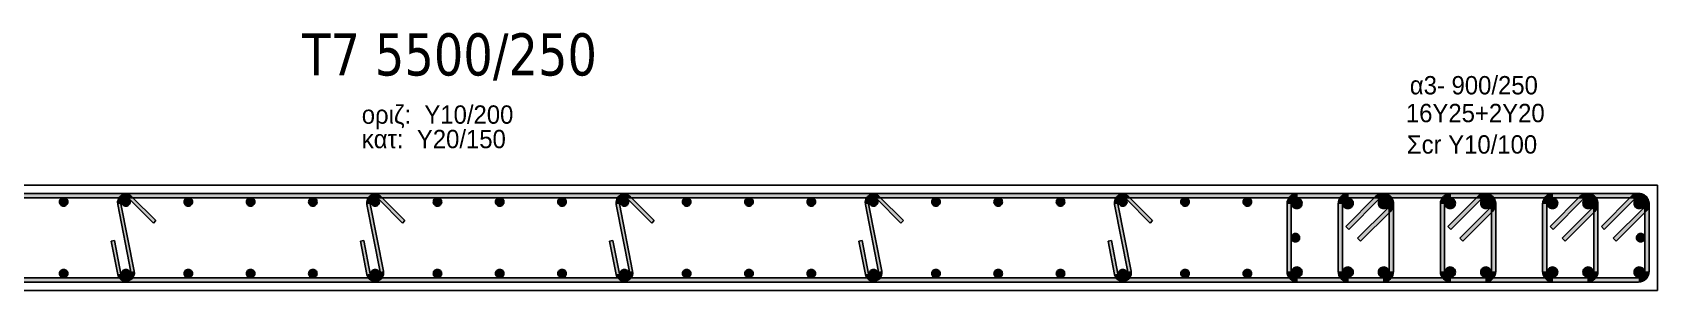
# Model space of a CAD drawing. Header units: millimetres. Extents: x -2171 to 1563, y -1758 to -1505.
# Drawn here: x -1626.13 to -1606.83, y -1621.34 to -1618.28 of the extents above; entities that cross this region are included whole.
import ezdxf

# ---------------------------------------------------------------- set-up
doc = ezdxf.new("R2010")
doc.units = ezdxf.units.MM
for name, color, linetype in [('Col_Det', 7, 'Continuous'), ('Col_Det_Fill', 7, 'Continuous'), ('pinakaki', 153, 'Continuous')]:
    doc.layers.add(name, color=color, linetype=linetype)
doc.styles.add('S1Arl22_b_934_161', font='arial.ttf', dxfattribs={"width": 0.933629, "height": 0.002175})
doc.styles.get("Standard").update_dxf_attribs({"font": 'tahoma.ttf'})

msp = doc.modelspace()

# ---------------------------------------------------------------- hatches: boundary and pattern name
at = {"layer": 'Col_Det_Fill'}
for color, points in [(252, [(-1610.0264, -1620.2353), (-1610.0264, -1620.1853), (-1631.1295, -1620.1853), (-1631.1295, -1620.2353)]), (252, [(-1625.1158, -1620.3145), (-1625.0766, -1620.3068, -0.7407348), (-1624.9753, -1620.2528), (-1624.947, -1620.2246, 0.7407348)]), (252, [(-1622.156, -1620.3145), (-1622.1167, -1620.3068, -0.7407348), (-1622.0154, -1620.2528), (-1621.9872, -1620.2246, 0.7407348)]), (252, [(-1619.1962, -1620.3145), (-1619.1569, -1620.3068, -0.7407348), (-1619.0556, -1620.2528), (-1619.0273, -1620.2246, 0.7407348)]), (252, [(-1616.2363, -1620.3145), (-1616.1971, -1620.3068, -0.7407348), (-1616.0958, -1620.2528), (-1616.0675, -1620.2246, 0.7407348)]), (252, [(-1613.2765, -1620.3145), (-1613.2372, -1620.3068, -0.7407348), (-1613.1359, -1620.2528), (-1613.1076, -1620.2246, 0.7407348)]), (252, [(-1611.1029, -1620.2353), (-1611.1029, -1620.1853, 0.4142136), (-1611.2279, -1620.3103), (-1611.1779, -1620.3103, -0.4142136)]), (252, [(-1607.0529, -1620.2353), (-1607.0529, -1620.1853), (-1611.1029, -1620.1853), (-1611.1029, -1620.2353)]), (252, [(-1610.4958, -1620.2353), (-1610.4958, -1620.1853, 0.4142136), (-1610.6208, -1620.3103), (-1610.5708, -1620.3103, -0.4142136)]), (252, [(-1610.0887, -1620.2353), (-1610.0887, -1620.1853), (-1610.4958, -1620.1853), (-1610.4958, -1620.2353)]), (252, [(-1610.0137, -1620.3103), (-1609.9637, -1620.3103, 0.6681786), (-1610.1771, -1620.2219), (-1610.1417, -1620.2572, -0.6681786)]), (252, [(-1610.0356, -1620.3633), (-1610.0003, -1620.3987, 0.6681786), (-1610.0887, -1620.1853), (-1610.0887, -1620.2353, -0.6681786)]), (252, [(-1609.2815, -1620.2353), (-1609.2815, -1620.1853, 0.4142136), (-1609.4065, -1620.3103), (-1609.3565, -1620.3103, -0.4142136)]), (252, [(-1608.8744, -1620.2353), (-1608.8744, -1620.1853), (-1609.2815, -1620.1853), (-1609.2815, -1620.2353)]), (252, [(-1608.7994, -1620.3103), (-1608.7494, -1620.3103, 0.6681786), (-1608.9628, -1620.2219), (-1608.9274, -1620.2572, -0.6681786)]), (252, [(-1608.8213, -1620.3633), (-1608.786, -1620.3987, 0.6681786), (-1608.8744, -1620.1853), (-1608.8744, -1620.2353, -0.6681786)]), (252, [(-1608.0672, -1620.2353), (-1608.0672, -1620.1853, 0.4142136), (-1608.1922, -1620.3103), (-1608.1422, -1620.3103, -0.4142136)]), (252, [(-1607.6601, -1620.2353), (-1607.6601, -1620.1853), (-1608.0672, -1620.1853), (-1608.0672, -1620.2353)]), (252, [(-1607.5851, -1620.3103), (-1607.5351, -1620.3103, 0.6681786), (-1607.7485, -1620.2219), (-1607.7131, -1620.2572, -0.6681786)]), (252, [(-1607.6071, -1620.3633), (-1607.5717, -1620.3987, 0.6681786), (-1607.6601, -1620.1853), (-1607.6601, -1620.2353, -0.6681786)]), (252, [(-1606.9779, -1620.3103), (-1606.9279, -1620.3103, 0.6681786), (-1607.1413, -1620.2219), (-1607.106, -1620.2572, -0.6681786)]), (252, [(-1606.9999, -1620.3633), (-1606.9646, -1620.3987, 0.6681786), (-1607.0529, -1620.1853), (-1607.0529, -1620.2353, -0.6681786)]), (133, [(-1625.8077, -1620.2853, 0.4142136), (-1625.7577, -1620.3353, 0.4142136), (-1625.7077, -1620.2853, 0.4142136), (-1625.7577, -1620.2353, 0.4142136)]), (252, [(-1624.9588, -1621.1137), (-1624.9196, -1621.106), (-1625.0766, -1620.3068), (-1625.1158, -1620.3145)]), (133, [(-1625.0677, -1620.2853, 0.4142136), (-1625.0177, -1620.3353, 0.4142136), (-1624.9677, -1620.2853, 0.4142136), (-1625.0177, -1620.2353, 0.4142136)]), (252, [(-1624.947, -1620.2246), (-1624.9753, -1620.2528), (-1624.6924, -1620.5357), (-1624.6642, -1620.5074)]), (133, [(-1624.3277, -1620.2853, 0.4142136), (-1624.2777, -1620.3353, 0.4142136), (-1624.2277, -1620.2853, 0.4142136), (-1624.2777, -1620.2353, 0.4142136)]), (133, [(-1623.5878, -1620.2853, 0.4142136), (-1623.5378, -1620.3353, 0.4142136), (-1623.4878, -1620.2853, 0.4142136), (-1623.5378, -1620.2353, 0.4142136)]), (133, [(-1622.8478, -1620.2853, 0.4142136), (-1622.7978, -1620.3353, 0.4142136), (-1622.7478, -1620.2853, 0.4142136), (-1622.7978, -1620.2353, 0.4142136)]), (252, [(-1621.999, -1621.1137), (-1621.9597, -1621.106), (-1622.1167, -1620.3068), (-1622.156, -1620.3145)]), (133, [(-1622.1079, -1620.2853, 0.4142136), (-1622.0579, -1620.3353, 0.4142136), (-1622.0079, -1620.2853, 0.4142136), (-1622.0579, -1620.2353, 0.4142136)]), (252, [(-1621.9872, -1620.2246), (-1622.0154, -1620.2528), (-1621.7326, -1620.5357), (-1621.7043, -1620.5074)]), (133, [(-1621.3679, -1620.2853, 0.4142136), (-1621.3179, -1620.3353, 0.4142136), (-1621.2679, -1620.2853, 0.4142136), (-1621.3179, -1620.2353, 0.4142136)]), (133, [(-1620.6279, -1620.2853, 0.4142136), (-1620.5779, -1620.3353, 0.4142136), (-1620.5279, -1620.2853, 0.4142136), (-1620.5779, -1620.2353, 0.4142136)]), (133, [(-1619.888, -1620.2853, 0.4142136), (-1619.838, -1620.3353, 0.4142136), (-1619.788, -1620.2853, 0.4142136), (-1619.838, -1620.2353, 0.4142136)]), (252, [(-1619.0392, -1621.1137), (-1618.9999, -1621.106), (-1619.1569, -1620.3068), (-1619.1962, -1620.3145)]), (133, [(-1619.148, -1620.2853, 0.4142136), (-1619.098, -1620.3353, 0.4142136), (-1619.048, -1620.2853, 0.4142136), (-1619.098, -1620.2353, 0.4142136)]), (252, [(-1619.0273, -1620.2246), (-1619.0556, -1620.2528), (-1618.7728, -1620.5357), (-1618.7445, -1620.5074)]), (133, [(-1618.4081, -1620.2853, 0.4142136), (-1618.3581, -1620.3353, 0.4142136), (-1618.3081, -1620.2853, 0.4142136), (-1618.3581, -1620.2353, 0.4142136)]), (133, [(-1617.6681, -1620.2853, 0.4142136), (-1617.6181, -1620.3353, 0.4142136), (-1617.5681, -1620.2853, 0.4142136), (-1617.6181, -1620.2353, 0.4142136)]), (133, [(-1616.9281, -1620.2853, 0.4142136), (-1616.8781, -1620.3353, 0.4142136), (-1616.8281, -1620.2853, 0.4142136), (-1616.8781, -1620.2353, 0.4142136)]), (252, [(-1616.0793, -1621.1137), (-1616.0401, -1621.106), (-1616.1971, -1620.3068), (-1616.2363, -1620.3145)]), (133, [(-1616.1882, -1620.2853, 0.4142136), (-1616.1382, -1620.3353, 0.4142136), (-1616.0882, -1620.2853, 0.4142136), (-1616.1382, -1620.2353, 0.4142136)]), (252, [(-1616.0675, -1620.2246), (-1616.0958, -1620.2528), (-1615.8129, -1620.5357), (-1615.7846, -1620.5074)]), (133, [(-1615.4482, -1620.2853, 0.4142136), (-1615.3982, -1620.3353, 0.4142136), (-1615.3482, -1620.2853, 0.4142136), (-1615.3982, -1620.2353, 0.4142136)]), (133, [(-1614.7083, -1620.2853, 0.4142136), (-1614.6583, -1620.3353, 0.4142136), (-1614.6083, -1620.2853, 0.4142136), (-1614.6583, -1620.2353, 0.4142136)]), (133, [(-1613.9683, -1620.2853, 0.4142136), (-1613.9183, -1620.3353, 0.4142136), (-1613.8683, -1620.2853, 0.4142136), (-1613.9183, -1620.2353, 0.4142136)]), (252, [(-1613.1195, -1621.1137), (-1613.0802, -1621.106), (-1613.2372, -1620.3068), (-1613.2765, -1620.3145)]), (133, [(-1613.2283, -1620.2853, 0.4142136), (-1613.1783, -1620.3353, 0.4142136), (-1613.1283, -1620.2853, 0.4142136), (-1613.1783, -1620.2353, 0.4142136)]), (252, [(-1613.1076, -1620.2246), (-1613.1359, -1620.2528), (-1612.8531, -1620.5357), (-1612.8248, -1620.5074)]), (133, [(-1612.4884, -1620.2853, 0.4142136), (-1612.4384, -1620.3353, 0.4142136), (-1612.3884, -1620.2853, 0.4142136), (-1612.4384, -1620.2353, 0.4142136)]), (133, [(-1611.7484, -1620.2853, 0.4142136), (-1611.6984, -1620.3353, 0.4142136), (-1611.6484, -1620.2853, 0.4142136), (-1611.6984, -1620.2353, 0.4142136)]), (252, [(-1611.1779, -1620.3103), (-1611.2279, -1620.3103), (-1611.2279, -1621.1103), (-1611.1779, -1621.1103)]), (12, [(-1611.0493, -1620.3014, 0.4142136), (-1611.1118, -1620.2389, 0.4142136), (-1611.1743, -1620.3014, 0.4142136), (-1611.1118, -1620.3639, 0.4142136)]), (252, [(-1610.5708, -1620.3103), (-1610.6208, -1620.3103), (-1610.6208, -1621.1103), (-1610.5708, -1621.1103)]), (56, [(-1610.4421, -1620.3014, 0.4142136), (-1610.5046, -1620.2389, 0.4142136), (-1610.5671, -1620.3014, 0.4142136), (-1610.5046, -1620.3639, 0.4142136)]), (252, [(-1610.1417, -1620.2572), (-1610.1771, -1620.2219), (-1610.5306, -1620.5754), (-1610.4953, -1620.6108)]), (252, [(-1610.3892, -1620.7168), (-1610.3538, -1620.7522), (-1610.0003, -1620.3987), (-1610.0356, -1620.3633)]), (56, [(-1610.0173, -1620.3014, 0.4142136), (-1610.0798, -1620.2389, 0.4142136), (-1610.1423, -1620.3014, 0.4142136), (-1610.0798, -1620.3639, 0.4142136)]), (252, [(-1610.0137, -1621.1103), (-1609.9637, -1621.1103), (-1609.9637, -1620.3103), (-1610.0137, -1620.3103)]), (252, [(-1609.3565, -1620.3103), (-1609.4065, -1620.3103), (-1609.4065, -1621.1103), (-1609.3565, -1621.1103)]), (56, [(-1609.2279, -1620.3014, 0.4142136), (-1609.2904, -1620.2389, 0.4142136), (-1609.3529, -1620.3014, 0.4142136), (-1609.2904, -1620.3639, 0.4142136)]), (252, [(-1608.9274, -1620.2572), (-1608.9628, -1620.2219), (-1609.3163, -1620.5754), (-1609.281, -1620.6108)]), (252, [(-1609.1749, -1620.7168), (-1609.1395, -1620.7522), (-1608.786, -1620.3987), (-1608.8213, -1620.3633)]), (56, [(-1608.803, -1620.3014, 0.4142136), (-1608.8655, -1620.2389, 0.4142136), (-1608.928, -1620.3014, 0.4142136), (-1608.8655, -1620.3639, 0.4142136)]), (252, [(-1608.7994, -1621.1103), (-1608.7494, -1621.1103), (-1608.7494, -1620.3103), (-1608.7994, -1620.3103)]), (252, [(-1608.1422, -1620.3103), (-1608.1922, -1620.3103), (-1608.1922, -1621.1103), (-1608.1422, -1621.1103)]), (56, [(-1608.0136, -1620.3014, 0.4142136), (-1608.0761, -1620.2389, 0.4142136), (-1608.1386, -1620.3014, 0.4142136), (-1608.0761, -1620.3639, 0.4142136)]), (252, [(-1607.7131, -1620.2572), (-1607.7485, -1620.2219), (-1608.102, -1620.5754), (-1608.0667, -1620.6108)]), (252, [(-1607.9606, -1620.7168), (-1607.9253, -1620.7522), (-1607.5717, -1620.3987), (-1607.6071, -1620.3633)]), (56, [(-1607.5888, -1620.3014, 0.4142136), (-1607.6513, -1620.2389, 0.4142136), (-1607.7138, -1620.3014, 0.4142136), (-1607.6513, -1620.3639, 0.4142136)]), (252, [(-1607.5851, -1621.1103), (-1607.5351, -1621.1103), (-1607.5351, -1620.3103), (-1607.5851, -1620.3103)]), (252, [(-1607.106, -1620.2572), (-1607.1413, -1620.2219), (-1607.4949, -1620.5754), (-1607.4595, -1620.6108)]), (252, [(-1607.3535, -1620.7168), (-1607.3181, -1620.7522), (-1606.9646, -1620.3987), (-1606.9999, -1620.3633)]), (12, [(-1606.9816, -1620.3014, 0.4142136), (-1607.0441, -1620.2389, 0.4142136), (-1607.1066, -1620.3014, 0.4142136), (-1607.0441, -1620.3639, 0.4142136)]), (252, [(-1606.9779, -1621.1103), (-1606.9279, -1621.1103), (-1606.9279, -1620.3103), (-1606.9779, -1620.3103)]), (252, [(-1625.1537, -1620.7443), (-1625.1929, -1620.752), (-1625.1158, -1621.1445), (-1625.0766, -1621.1368)]), (252, [(-1622.1939, -1620.7443), (-1622.2331, -1620.752), (-1622.156, -1621.1445), (-1622.1167, -1621.1368)]), (252, [(-1619.234, -1620.7443), (-1619.2733, -1620.752), (-1619.1962, -1621.1445), (-1619.1569, -1621.1368)]), (252, [(-1616.2742, -1620.7443), (-1616.3134, -1620.752), (-1616.2363, -1621.1445), (-1616.1971, -1621.1368)]), (252, [(-1613.3143, -1620.7443), (-1613.3536, -1620.752), (-1613.2765, -1621.1445), (-1613.2372, -1621.1368)]), (133, [(-1611.0779, -1620.7103, 0.4142136), (-1611.1279, -1620.6603, 0.4142136), (-1611.1779, -1620.7103, 0.4142136), (-1611.1279, -1620.7603, 0.4142136)]), (133, [(-1606.9779, -1620.7103, 0.4142136), (-1607.0279, -1620.6603, 0.4142136), (-1607.0779, -1620.7103, 0.4142136), (-1607.0279, -1620.7603, 0.4142136)]), (133, [(-1625.8077, -1621.1353, 0.4142136), (-1625.7577, -1621.1853, 0.4142136), (-1625.7077, -1621.1353, 0.4142136), (-1625.7577, -1621.0853, 0.4142136)]), (252, [(-1625.0766, -1621.1368), (-1625.1158, -1621.1445, 1), (-1624.9196, -1621.106), (-1624.9588, -1621.1137, -1)]), (133, [(-1625.0677, -1621.1353, 0.4142136), (-1625.0177, -1621.1853, 0.4142136), (-1624.9677, -1621.1353, 0.4142136), (-1625.0177, -1621.0853, 0.4142136)]), (133, [(-1624.3277, -1621.1353, 0.4142136), (-1624.2777, -1621.1853, 0.4142136), (-1624.2277, -1621.1353, 0.4142136), (-1624.2777, -1621.0853, 0.4142136)]), (133, [(-1623.5878, -1621.1353, 0.4142136), (-1623.5378, -1621.1853, 0.4142136), (-1623.4878, -1621.1353, 0.4142136), (-1623.5378, -1621.0853, 0.4142136)]), (133, [(-1622.8478, -1621.1353, 0.4142136), (-1622.7978, -1621.1853, 0.4142136), (-1622.7478, -1621.1353, 0.4142136), (-1622.7978, -1621.0853, 0.4142136)]), (252, [(-1622.1167, -1621.1368), (-1622.156, -1621.1445, 1), (-1621.9597, -1621.106), (-1621.999, -1621.1137, -1)]), (133, [(-1622.1079, -1621.1353, 0.4142136), (-1622.0579, -1621.1853, 0.4142136), (-1622.0079, -1621.1353, 0.4142136), (-1622.0579, -1621.0853, 0.4142136)]), (133, [(-1621.3679, -1621.1353, 0.4142136), (-1621.3179, -1621.1853, 0.4142136), (-1621.2679, -1621.1353, 0.4142136), (-1621.3179, -1621.0853, 0.4142136)]), (133, [(-1620.6279, -1621.1353, 0.4142136), (-1620.5779, -1621.1853, 0.4142136), (-1620.5279, -1621.1353, 0.4142136), (-1620.5779, -1621.0853, 0.4142136)]), (133, [(-1619.888, -1621.1353, 0.4142136), (-1619.838, -1621.1853, 0.4142136), (-1619.788, -1621.1353, 0.4142136), (-1619.838, -1621.0853, 0.4142136)]), (252, [(-1619.1569, -1621.1368), (-1619.1962, -1621.1445, 1), (-1618.9999, -1621.106), (-1619.0392, -1621.1137, -1)]), (133, [(-1619.148, -1621.1353, 0.4142136), (-1619.098, -1621.1853, 0.4142136), (-1619.048, -1621.1353, 0.4142136), (-1619.098, -1621.0853, 0.4142136)]), (133, [(-1618.4081, -1621.1353, 0.4142136), (-1618.3581, -1621.1853, 0.4142136), (-1618.3081, -1621.1353, 0.4142136), (-1618.3581, -1621.0853, 0.4142136)]), (133, [(-1617.6681, -1621.1353, 0.4142136), (-1617.6181, -1621.1853, 0.4142136), (-1617.5681, -1621.1353, 0.4142136), (-1617.6181, -1621.0853, 0.4142136)]), (133, [(-1616.9281, -1621.1353, 0.4142136), (-1616.8781, -1621.1853, 0.4142136), (-1616.8281, -1621.1353, 0.4142136), (-1616.8781, -1621.0853, 0.4142136)]), (252, [(-1616.1971, -1621.1368), (-1616.2363, -1621.1445, 1), (-1616.0401, -1621.106), (-1616.0793, -1621.1137, -1)]), (133, [(-1616.1882, -1621.1353, 0.4142136), (-1616.1382, -1621.1853, 0.4142136), (-1616.0882, -1621.1353, 0.4142136), (-1616.1382, -1621.0853, 0.4142136)]), (133, [(-1615.4482, -1621.1353, 0.4142136), (-1615.3982, -1621.1853, 0.4142136), (-1615.3482, -1621.1353, 0.4142136), (-1615.3982, -1621.0853, 0.4142136)]), (133, [(-1614.7083, -1621.1353, 0.4142136), (-1614.6583, -1621.1853, 0.4142136), (-1614.6083, -1621.1353, 0.4142136), (-1614.6583, -1621.0853, 0.4142136)]), (133, [(-1613.9683, -1621.1353, 0.4142136), (-1613.9183, -1621.1853, 0.4142136), (-1613.8683, -1621.1353, 0.4142136), (-1613.9183, -1621.0853, 0.4142136)]), (252, [(-1613.2372, -1621.1368), (-1613.2765, -1621.1445, 1), (-1613.0802, -1621.106), (-1613.1195, -1621.1137, -1)]), (133, [(-1613.2283, -1621.1353, 0.4142136), (-1613.1783, -1621.1853, 0.4142136), (-1613.1283, -1621.1353, 0.4142136), (-1613.1783, -1621.0853, 0.4142136)]), (133, [(-1612.4884, -1621.1353, 0.4142136), (-1612.4384, -1621.1853, 0.4142136), (-1612.3884, -1621.1353, 0.4142136), (-1612.4384, -1621.0853, 0.4142136)]), (133, [(-1611.7484, -1621.1353, 0.4142136), (-1611.6984, -1621.1853, 0.4142136), (-1611.6484, -1621.1353, 0.4142136), (-1611.6984, -1621.0853, 0.4142136)]), (252, [(-1611.1779, -1621.1103), (-1611.2279, -1621.1103, 0.4142136), (-1611.1029, -1621.2353), (-1611.1029, -1621.1853, -0.4142136)]), (12, [(-1611.0493, -1621.1191, 0.4142136), (-1611.1118, -1621.0566, 0.4142136), (-1611.1743, -1621.1191, 0.4142136), (-1611.1118, -1621.1816, 0.4142136)]), (252, [(-1610.5708, -1621.1103), (-1610.6208, -1621.1103, 0.4142136), (-1610.4958, -1621.2353), (-1610.4958, -1621.1853, -0.4142136)]), (56, [(-1610.4421, -1621.1191, 0.4142136), (-1610.5046, -1621.0566, 0.4142136), (-1610.5671, -1621.1191, 0.4142136), (-1610.5046, -1621.1816, 0.4142136)]), (56, [(-1610.0173, -1621.1191, 0.4142136), (-1610.0798, -1621.0566, 0.4142136), (-1610.1423, -1621.1191, 0.4142136), (-1610.0798, -1621.1816, 0.4142136)]), (252, [(-1610.0887, -1621.1853), (-1610.0887, -1621.2353, 0.4142136), (-1609.9637, -1621.1103), (-1610.0137, -1621.1103, -0.4142136)]), (252, [(-1609.3565, -1621.1103), (-1609.4065, -1621.1103, 0.4142136), (-1609.2815, -1621.2353), (-1609.2815, -1621.1853, -0.4142136)]), (56, [(-1609.2279, -1621.1191, 0.4142136), (-1609.2904, -1621.0566, 0.4142136), (-1609.3529, -1621.1191, 0.4142136), (-1609.2904, -1621.1816, 0.4142136)]), (56, [(-1608.803, -1621.1191, 0.4142136), (-1608.8655, -1621.0566, 0.4142136), (-1608.928, -1621.1191, 0.4142136), (-1608.8655, -1621.1816, 0.4142136)]), (252, [(-1608.8744, -1621.1853), (-1608.8744, -1621.2353, 0.4142136), (-1608.7494, -1621.1103), (-1608.7994, -1621.1103, -0.4142136)]), (252, [(-1608.1422, -1621.1103), (-1608.1922, -1621.1103, 0.4142136), (-1608.0672, -1621.2353), (-1608.0672, -1621.1853, -0.4142136)]), (56, [(-1608.0136, -1621.1191, 0.4142136), (-1608.0761, -1621.0566, 0.4142136), (-1608.1386, -1621.1191, 0.4142136), (-1608.0761, -1621.1816, 0.4142136)]), (56, [(-1607.5888, -1621.1191, 0.4142136), (-1607.6513, -1621.0566, 0.4142136), (-1607.7138, -1621.1191, 0.4142136), (-1607.6513, -1621.1816, 0.4142136)]), (252, [(-1607.6601, -1621.1853), (-1607.6601, -1621.2353, 0.4142136), (-1607.5351, -1621.1103), (-1607.5851, -1621.1103, -0.4142136)]), (12, [(-1606.9816, -1621.1191, 0.4142136), (-1607.0441, -1621.0566, 0.4142136), (-1607.1066, -1621.1191, 0.4142136), (-1607.0441, -1621.1816, 0.4142136)]), (252, [(-1607.0529, -1621.1853), (-1607.0529, -1621.2353, 0.4142136), (-1606.9279, -1621.1103), (-1606.9779, -1621.1103, -0.4142136)]), (252, [(-1631.1295, -1621.1853), (-1631.1295, -1621.2353), (-1610.0264, -1621.2353), (-1610.0264, -1621.1853)]), (252, [(-1611.1029, -1621.1853), (-1611.1029, -1621.2353), (-1607.0529, -1621.2353), (-1607.0529, -1621.1853)]), (252, [(-1610.4958, -1621.1853), (-1610.4958, -1621.2353), (-1610.0887, -1621.2353), (-1610.0887, -1621.1853)]), (252, [(-1609.2815, -1621.1853), (-1609.2815, -1621.2353), (-1608.8744, -1621.2353), (-1608.8744, -1621.1853)]), (252, [(-1608.0672, -1621.1853), (-1608.0672, -1621.2353), (-1607.6601, -1621.2353), (-1607.6601, -1621.1853)])]:
    msp.add_hatch(color=color, dxfattribs=at).paths.add_polyline_path(points)

# ---------------------------------------------------------------- linework, layer by layer
at = {"layer": 'Col_Det', "color": 7}
for points in [[(-1606.8279, -1620.0853), (-1632.8279, -1620.0853)], [(-1610.0264, -1620.1853), (-1631.1295, -1620.1853)], [(-1607.0529, -1620.1853), (-1611.1029, -1620.1853)], [(-1610.0887, -1620.1853), (-1610.4958, -1620.1853)], [(-1610.0264, -1620.2353), (-1610.0264, -1620.1853)], [(-1608.8744, -1620.1853), (-1609.2815, -1620.1853)], [(-1607.6601, -1620.1853), (-1608.0672, -1620.1853)], [(-1606.8279, -1621.3353), (-1606.8279, -1620.0853)], [(-1631.1295, -1620.2353), (-1610.0264, -1620.2353)], [(-1625.1158, -1620.3145), (-1624.9588, -1621.1137)], [(-1624.9196, -1621.106), (-1625.0766, -1620.3068)], [(-1624.9753, -1620.2528), (-1624.6924, -1620.5357)], [(-1624.6642, -1620.5074), (-1624.947, -1620.2246)], [(-1622.156, -1620.3145), (-1621.999, -1621.1137)], [(-1621.9597, -1621.106), (-1622.1167, -1620.3068)], [(-1622.0154, -1620.2528), (-1621.7326, -1620.5357)], [(-1621.7043, -1620.5074), (-1621.9872, -1620.2246)], [(-1619.1962, -1620.3145), (-1619.0392, -1621.1137)], [(-1618.9999, -1621.106), (-1619.1569, -1620.3068)], [(-1619.0556, -1620.2528), (-1618.7728, -1620.5357)], [(-1618.7445, -1620.5074), (-1619.0273, -1620.2246)], [(-1616.2363, -1620.3145), (-1616.0793, -1621.1137)], [(-1616.0401, -1621.106), (-1616.1971, -1620.3068)], [(-1616.0958, -1620.2528), (-1615.8129, -1620.5357)], [(-1615.7846, -1620.5074), (-1616.0675, -1620.2246)], [(-1613.2765, -1620.3145), (-1613.1195, -1621.1137)], [(-1613.0802, -1621.106), (-1613.2372, -1620.3068)], [(-1613.1359, -1620.2528), (-1612.8531, -1620.5357)], [(-1612.8248, -1620.5074), (-1613.1076, -1620.2246)], [(-1611.2279, -1620.3103), (-1611.2279, -1621.1103)], [(-1611.1779, -1621.1103), (-1611.1779, -1620.3103)], [(-1611.1029, -1620.2353), (-1607.0529, -1620.2353)], [(-1610.6208, -1620.3103), (-1610.6208, -1621.1103)], [(-1610.5708, -1621.1103), (-1610.5708, -1620.3103)], [(-1610.1771, -1620.2219), (-1610.5306, -1620.5754)], [(-1610.4958, -1620.2353), (-1610.0887, -1620.2353)], [(-1610.4953, -1620.6108), (-1610.1417, -1620.2572)], [(-1610.0356, -1620.3633), (-1610.3892, -1620.7168)], [(-1610.3538, -1620.7522), (-1610.0003, -1620.3987)], [(-1610.0137, -1620.3103), (-1610.0137, -1621.1103)], [(-1609.9637, -1621.1103), (-1609.9637, -1620.3103)], [(-1609.4065, -1620.3103), (-1609.4065, -1621.1103)], [(-1609.3565, -1621.1103), (-1609.3565, -1620.3103)], [(-1608.9628, -1620.2219), (-1609.3163, -1620.5754)], [(-1609.2815, -1620.2353), (-1608.8744, -1620.2353)], [(-1609.281, -1620.6108), (-1608.9274, -1620.2572)], [(-1608.8213, -1620.3633), (-1609.1749, -1620.7168)], [(-1609.1395, -1620.7522), (-1608.786, -1620.3987)], [(-1608.7994, -1620.3103), (-1608.7994, -1621.1103)], [(-1608.7494, -1621.1103), (-1608.7494, -1620.3103)], [(-1608.1922, -1620.3103), (-1608.1922, -1621.1103)], [(-1608.1422, -1621.1103), (-1608.1422, -1620.3103)], [(-1607.7485, -1620.2219), (-1608.102, -1620.5754)], [(-1608.0672, -1620.2353), (-1607.6601, -1620.2353)], [(-1608.0667, -1620.6108), (-1607.7131, -1620.2572)], [(-1607.6071, -1620.3633), (-1607.9606, -1620.7168)], [(-1607.9253, -1620.7522), (-1607.5717, -1620.3987)], [(-1607.5851, -1620.3103), (-1607.5851, -1621.1103)], [(-1607.5351, -1621.1103), (-1607.5351, -1620.3103)], [(-1607.1413, -1620.2219), (-1607.4949, -1620.5754)], [(-1607.4595, -1620.6108), (-1607.106, -1620.2572)], [(-1606.9999, -1620.3633), (-1607.3535, -1620.7168)], [(-1607.3181, -1620.7522), (-1606.9646, -1620.3987)], [(-1606.9779, -1620.3103), (-1606.9779, -1621.1103)], [(-1606.9279, -1621.1103), (-1606.9279, -1620.3103)], [(-1624.6924, -1620.5357), (-1624.6642, -1620.5074)], [(-1621.7326, -1620.5357), (-1621.7043, -1620.5074)], [(-1618.7728, -1620.5357), (-1618.7445, -1620.5074)], [(-1615.8129, -1620.5357), (-1615.7846, -1620.5074)], [(-1612.8531, -1620.5357), (-1612.8248, -1620.5074)], [(-1610.5306, -1620.5754), (-1610.4953, -1620.6108)], [(-1609.3163, -1620.5754), (-1609.281, -1620.6108)], [(-1608.102, -1620.5754), (-1608.0667, -1620.6108)], [(-1607.4949, -1620.5754), (-1607.4595, -1620.6108)], [(-1625.1537, -1620.7443), (-1625.1929, -1620.752)], [(-1625.1929, -1620.752), (-1625.1158, -1621.1445)], [(-1625.0766, -1621.1368), (-1625.1537, -1620.7443)], [(-1622.1939, -1620.7443), (-1622.2331, -1620.752)], [(-1622.2331, -1620.752), (-1622.156, -1621.1445)], [(-1622.1167, -1621.1368), (-1622.1939, -1620.7443)], [(-1619.234, -1620.7443), (-1619.2733, -1620.752)], [(-1619.2733, -1620.752), (-1619.1962, -1621.1445)], [(-1619.1569, -1621.1368), (-1619.234, -1620.7443)], [(-1616.2742, -1620.7443), (-1616.3134, -1620.752)], [(-1616.3134, -1620.752), (-1616.2363, -1621.1445)], [(-1616.1971, -1621.1368), (-1616.2742, -1620.7443)], [(-1613.3143, -1620.7443), (-1613.3536, -1620.752)], [(-1613.3536, -1620.752), (-1613.2765, -1621.1445)], [(-1613.2372, -1621.1368), (-1613.3143, -1620.7443)], [(-1610.3892, -1620.7168), (-1610.3538, -1620.7522)], [(-1609.1749, -1620.7168), (-1609.1395, -1620.7522)], [(-1607.9606, -1620.7168), (-1607.9253, -1620.7522)], [(-1607.3535, -1620.7168), (-1607.3181, -1620.7522)], [(-1634.3279, -1621.3353), (-1606.8279, -1621.3353)], [(-1610.0264, -1621.1853), (-1631.1295, -1621.1853)], [(-1631.1295, -1621.2353), (-1610.0264, -1621.2353)], [(-1607.0529, -1621.1853), (-1611.1029, -1621.1853)], [(-1611.1029, -1621.2353), (-1607.0529, -1621.2353)], [(-1610.0887, -1621.1853), (-1610.4958, -1621.1853)], [(-1610.4958, -1621.2353), (-1610.0887, -1621.2353)], [(-1610.0264, -1621.2353), (-1610.0264, -1621.1853)], [(-1608.8744, -1621.1853), (-1609.2815, -1621.1853)], [(-1609.2815, -1621.2353), (-1608.8744, -1621.2353)], [(-1607.6601, -1621.1853), (-1608.0672, -1621.1853)], [(-1608.0672, -1621.2353), (-1607.6601, -1621.2353)]]:
    msp.add_lwpolyline(points, dxfattribs=at)
for points in [[(-1624.947, -1620.2246, 0.7407348), (-1625.1158, -1620.3145, 0.7407348)], [(-1621.9872, -1620.2246, 0.7407348), (-1622.156, -1620.3145, 0.7407348)], [(-1619.0273, -1620.2246, 0.7407348), (-1619.1962, -1620.3145, 0.7407348)], [(-1616.0675, -1620.2246, 0.7407348), (-1616.2363, -1620.3145, 0.7407348)], [(-1613.1076, -1620.2246, 0.7407348), (-1613.2765, -1620.3145, 0.7407348)], [(-1611.1029, -1620.1853, 0.4142136), (-1611.2279, -1620.3103)], [(-1610.4958, -1620.1853, 0.4142136), (-1610.6208, -1620.3103)], [(-1609.9637, -1620.3103, 0.6681786), (-1610.1771, -1620.2219)], [(-1610.0003, -1620.3987, 0.6681786), (-1610.0887, -1620.1853)], [(-1609.2815, -1620.1853, 0.4142136), (-1609.4065, -1620.3103)], [(-1608.7494, -1620.3103, 0.6681786), (-1608.9628, -1620.2219)], [(-1608.786, -1620.3987, 0.6681786), (-1608.8744, -1620.1853)], [(-1608.0672, -1620.1853, 0.4142136), (-1608.1922, -1620.3103)], [(-1607.5351, -1620.3103, 0.6681786), (-1607.7485, -1620.2219)], [(-1607.5717, -1620.3987, 0.6681786), (-1607.6601, -1620.1853)], [(-1606.9279, -1620.3103, 0.6681786), (-1607.1413, -1620.2219)], [(-1606.9646, -1620.3987, 0.6681786), (-1607.0529, -1620.1853)], [(-1625.7577, -1620.2353, 0.4142136), (-1625.8077, -1620.2853, 0.4142136)], [(-1625.8077, -1620.2853, 0.4142136), (-1625.7577, -1620.3353, 0.4142136)], [(-1625.7077, -1620.2853, 0.4142136), (-1625.7577, -1620.2353, 0.4142136)], [(-1625.7577, -1620.3353, 0.4142136), (-1625.7077, -1620.2853, 0.4142136)], [(-1625.0766, -1620.3068, -0.7407348), (-1624.9753, -1620.2528)], [(-1625.0177, -1620.2353, 0.4142136), (-1625.0677, -1620.2853, 0.4142136)], [(-1625.0677, -1620.2853, 0.4142136), (-1625.0177, -1620.3353, 0.4142136)], [(-1624.9677, -1620.2853, 0.4142136), (-1625.0177, -1620.2353, 0.4142136)], [(-1625.0177, -1620.3353, 0.4142136), (-1624.9677, -1620.2853, 0.4142136)], [(-1624.2777, -1620.2353, 0.4142136), (-1624.3277, -1620.2853, 0.4142136)], [(-1624.3277, -1620.2853, 0.4142136), (-1624.2777, -1620.3353, 0.4142136)], [(-1624.2277, -1620.2853, 0.4142136), (-1624.2777, -1620.2353, 0.4142136)], [(-1624.2777, -1620.3353, 0.4142136), (-1624.2277, -1620.2853, 0.4142136)], [(-1623.5378, -1620.2353, 0.4142136), (-1623.5878, -1620.2853, 0.4142136)], [(-1623.5878, -1620.2853, 0.4142136), (-1623.5378, -1620.3353, 0.4142136)], [(-1623.4878, -1620.2853, 0.4142136), (-1623.5378, -1620.2353, 0.4142136)], [(-1623.5378, -1620.3353, 0.4142136), (-1623.4878, -1620.2853, 0.4142136)], [(-1622.7978, -1620.2353, 0.4142136), (-1622.8478, -1620.2853, 0.4142136)], [(-1622.8478, -1620.2853, 0.4142136), (-1622.7978, -1620.3353, 0.4142136)], [(-1622.7478, -1620.2853, 0.4142136), (-1622.7978, -1620.2353, 0.4142136)], [(-1622.7978, -1620.3353, 0.4142136), (-1622.7478, -1620.2853, 0.4142136)], [(-1622.1167, -1620.3068, -0.7407348), (-1622.0154, -1620.2528)], [(-1622.0579, -1620.2353, 0.4142136), (-1622.1079, -1620.2853, 0.4142136)], [(-1622.1079, -1620.2853, 0.4142136), (-1622.0579, -1620.3353, 0.4142136)], [(-1622.0079, -1620.2853, 0.4142136), (-1622.0579, -1620.2353, 0.4142136)], [(-1622.0579, -1620.3353, 0.4142136), (-1622.0079, -1620.2853, 0.4142136)], [(-1621.3179, -1620.2353, 0.4142136), (-1621.3679, -1620.2853, 0.4142136)], [(-1621.3679, -1620.2853, 0.4142136), (-1621.3179, -1620.3353, 0.4142136)], [(-1621.2679, -1620.2853, 0.4142136), (-1621.3179, -1620.2353, 0.4142136)], [(-1621.3179, -1620.3353, 0.4142136), (-1621.2679, -1620.2853, 0.4142136)], [(-1620.5779, -1620.2353, 0.4142136), (-1620.6279, -1620.2853, 0.4142136)], [(-1620.6279, -1620.2853, 0.4142136), (-1620.5779, -1620.3353, 0.4142136)], [(-1620.5279, -1620.2853, 0.4142136), (-1620.5779, -1620.2353, 0.4142136)], [(-1620.5779, -1620.3353, 0.4142136), (-1620.5279, -1620.2853, 0.4142136)], [(-1619.838, -1620.2353, 0.4142136), (-1619.888, -1620.2853, 0.4142136)], [(-1619.888, -1620.2853, 0.4142136), (-1619.838, -1620.3353, 0.4142136)], [(-1619.788, -1620.2853, 0.4142136), (-1619.838, -1620.2353, 0.4142136)], [(-1619.838, -1620.3353, 0.4142136), (-1619.788, -1620.2853, 0.4142136)], [(-1619.1569, -1620.3068, -0.7407348), (-1619.0556, -1620.2528)], [(-1619.098, -1620.2353, 0.4142136), (-1619.148, -1620.2853, 0.4142136)], [(-1619.148, -1620.2853, 0.4142136), (-1619.098, -1620.3353, 0.4142136)], [(-1619.048, -1620.2853, 0.4142136), (-1619.098, -1620.2353, 0.4142136)], [(-1619.098, -1620.3353, 0.4142136), (-1619.048, -1620.2853, 0.4142136)], [(-1618.3581, -1620.2353, 0.4142136), (-1618.4081, -1620.2853, 0.4142136)], [(-1618.4081, -1620.2853, 0.4142136), (-1618.3581, -1620.3353, 0.4142136)], [(-1618.3081, -1620.2853, 0.4142136), (-1618.3581, -1620.2353, 0.4142136)], [(-1618.3581, -1620.3353, 0.4142136), (-1618.3081, -1620.2853, 0.4142136)], [(-1617.6181, -1620.2353, 0.4142136), (-1617.6681, -1620.2853, 0.4142136)], [(-1617.6681, -1620.2853, 0.4142136), (-1617.6181, -1620.3353, 0.4142136)], [(-1617.5681, -1620.2853, 0.4142136), (-1617.6181, -1620.2353, 0.4142136)], [(-1617.6181, -1620.3353, 0.4142136), (-1617.5681, -1620.2853, 0.4142136)], [(-1616.8781, -1620.2353, 0.4142136), (-1616.9281, -1620.2853, 0.4142136)], [(-1616.9281, -1620.2853, 0.4142136), (-1616.8781, -1620.3353, 0.4142136)], [(-1616.8281, -1620.2853, 0.4142136), (-1616.8781, -1620.2353, 0.4142136)], [(-1616.8781, -1620.3353, 0.4142136), (-1616.8281, -1620.2853, 0.4142136)], [(-1616.1971, -1620.3068, -0.7407348), (-1616.0958, -1620.2528)], [(-1616.1382, -1620.2353, 0.4142136), (-1616.1882, -1620.2853, 0.4142136)], [(-1616.1882, -1620.2853, 0.4142136), (-1616.1382, -1620.3353, 0.4142136)], [(-1616.0882, -1620.2853, 0.4142136), (-1616.1382, -1620.2353, 0.4142136)], [(-1616.1382, -1620.3353, 0.4142136), (-1616.0882, -1620.2853, 0.4142136)], [(-1615.3982, -1620.2353, 0.4142136), (-1615.4482, -1620.2853, 0.4142136)], [(-1615.4482, -1620.2853, 0.4142136), (-1615.3982, -1620.3353, 0.4142136)], [(-1615.3482, -1620.2853, 0.4142136), (-1615.3982, -1620.2353, 0.4142136)], [(-1615.3982, -1620.3353, 0.4142136), (-1615.3482, -1620.2853, 0.4142136)], [(-1614.6583, -1620.2353, 0.4142136), (-1614.7083, -1620.2853, 0.4142136)], [(-1614.7083, -1620.2853, 0.4142136), (-1614.6583, -1620.3353, 0.4142136)], [(-1614.6083, -1620.2853, 0.4142136), (-1614.6583, -1620.2353, 0.4142136)], [(-1614.6583, -1620.3353, 0.4142136), (-1614.6083, -1620.2853, 0.4142136)], [(-1613.9183, -1620.2353, 0.4142136), (-1613.9683, -1620.2853, 0.4142136)], [(-1613.9683, -1620.2853, 0.4142136), (-1613.9183, -1620.3353, 0.4142136)], [(-1613.8683, -1620.2853, 0.4142136), (-1613.9183, -1620.2353, 0.4142136)], [(-1613.9183, -1620.3353, 0.4142136), (-1613.8683, -1620.2853, 0.4142136)], [(-1613.2372, -1620.3068, -0.7407348), (-1613.1359, -1620.2528)], [(-1613.1783, -1620.2353, 0.4142136), (-1613.2283, -1620.2853, 0.4142136)], [(-1613.2283, -1620.2853, 0.4142136), (-1613.1783, -1620.3353, 0.4142136)], [(-1613.1283, -1620.2853, 0.4142136), (-1613.1783, -1620.2353, 0.4142136)], [(-1613.1783, -1620.3353, 0.4142136), (-1613.1283, -1620.2853, 0.4142136)], [(-1612.4384, -1620.2353, 0.4142136), (-1612.4884, -1620.2853, 0.4142136)], [(-1612.4884, -1620.2853, 0.4142136), (-1612.4384, -1620.3353, 0.4142136)], [(-1612.3884, -1620.2853, 0.4142136), (-1612.4384, -1620.2353, 0.4142136)], [(-1612.4384, -1620.3353, 0.4142136), (-1612.3884, -1620.2853, 0.4142136)], [(-1611.6984, -1620.2353, 0.4142136), (-1611.7484, -1620.2853, 0.4142136)], [(-1611.7484, -1620.2853, 0.4142136), (-1611.6984, -1620.3353, 0.4142136)], [(-1611.6484, -1620.2853, 0.4142136), (-1611.6984, -1620.2353, 0.4142136)], [(-1611.6984, -1620.3353, 0.4142136), (-1611.6484, -1620.2853, 0.4142136)], [(-1611.1779, -1620.3103, -0.4142136), (-1611.1029, -1620.2353, -0.4142136)], [(-1611.1118, -1620.2389, 0.4142136), (-1611.1743, -1620.3014, 0.4142136)], [(-1611.1743, -1620.3014, 0.4142136), (-1611.1118, -1620.3639, 0.4142136)], [(-1611.0493, -1620.3014, 0.4142136), (-1611.1118, -1620.2389, 0.4142136)], [(-1611.1118, -1620.3639, 0.4142136), (-1611.0493, -1620.3014, 0.4142136)], [(-1610.5708, -1620.3103, -0.4142136), (-1610.4958, -1620.2353, -0.4142136)], [(-1610.5046, -1620.2389, 0.4142136), (-1610.5671, -1620.3014, 0.4142136)], [(-1610.5671, -1620.3014, 0.4142136), (-1610.5046, -1620.3639, 0.4142136)], [(-1610.4421, -1620.3014, 0.4142136), (-1610.5046, -1620.2389, 0.4142136)], [(-1610.5046, -1620.3639, 0.4142136), (-1610.4421, -1620.3014, 0.4142136)], [(-1610.0798, -1620.2389, 0.4142136), (-1610.1423, -1620.3014, 0.4142136)], [(-1610.1423, -1620.3014, 0.4142136), (-1610.0798, -1620.3639, 0.4142136)], [(-1610.1417, -1620.2572, -0.6681786), (-1610.0137, -1620.3103, -0.6681786)], [(-1610.0887, -1620.2353, -0.6681786), (-1610.0356, -1620.3633, -0.6681786)], [(-1610.0173, -1620.3014, 0.4142136), (-1610.0798, -1620.2389, 0.4142136)], [(-1610.0798, -1620.3639, 0.4142136), (-1610.0173, -1620.3014, 0.4142136)], [(-1609.3565, -1620.3103, -0.4142136), (-1609.2815, -1620.2353, -0.4142136)], [(-1609.2904, -1620.2389, 0.4142136), (-1609.3529, -1620.3014, 0.4142136)], [(-1609.3529, -1620.3014, 0.4142136), (-1609.2904, -1620.3639, 0.4142136)], [(-1609.2279, -1620.3014, 0.4142136), (-1609.2904, -1620.2389, 0.4142136)], [(-1609.2904, -1620.3639, 0.4142136), (-1609.2279, -1620.3014, 0.4142136)], [(-1608.8655, -1620.2389, 0.4142136), (-1608.928, -1620.3014, 0.4142136)], [(-1608.928, -1620.3014, 0.4142136), (-1608.8655, -1620.3639, 0.4142136)], [(-1608.9274, -1620.2572, -0.6681786), (-1608.7994, -1620.3103, -0.6681786)], [(-1608.8744, -1620.2353, -0.6681786), (-1608.8213, -1620.3633, -0.6681786)], [(-1608.803, -1620.3014, 0.4142136), (-1608.8655, -1620.2389, 0.4142136)], [(-1608.8655, -1620.3639, 0.4142136), (-1608.803, -1620.3014, 0.4142136)], [(-1608.1422, -1620.3103, -0.4142136), (-1608.0672, -1620.2353, -0.4142136)], [(-1608.0761, -1620.2389, 0.4142136), (-1608.1386, -1620.3014, 0.4142136)], [(-1608.1386, -1620.3014, 0.4142136), (-1608.0761, -1620.3639, 0.4142136)], [(-1608.0136, -1620.3014, 0.4142136), (-1608.0761, -1620.2389, 0.4142136)], [(-1608.0761, -1620.3639, 0.4142136), (-1608.0136, -1620.3014, 0.4142136)], [(-1607.6513, -1620.2389, 0.4142136), (-1607.7138, -1620.3014, 0.4142136)], [(-1607.7138, -1620.3014, 0.4142136), (-1607.6513, -1620.3639, 0.4142136)], [(-1607.7131, -1620.2572, -0.6681786), (-1607.5851, -1620.3103, -0.6681786)], [(-1607.6601, -1620.2353, -0.6681786), (-1607.6071, -1620.3633, -0.6681786)], [(-1607.5888, -1620.3014, 0.4142136), (-1607.6513, -1620.2389, 0.4142136)], [(-1607.6513, -1620.3639, 0.4142136), (-1607.5888, -1620.3014, 0.4142136)], [(-1607.0441, -1620.2389, 0.4142136), (-1607.1066, -1620.3014, 0.4142136)], [(-1607.1066, -1620.3014, 0.4142136), (-1607.0441, -1620.3639, 0.4142136)], [(-1607.106, -1620.2572, -0.6681786), (-1606.9779, -1620.3103, -0.6681786)], [(-1607.0529, -1620.2353, -0.6681786), (-1606.9999, -1620.3633, -0.6681786)], [(-1606.9816, -1620.3014, 0.4142136), (-1607.0441, -1620.2389, 0.4142136)], [(-1607.0441, -1620.3639, 0.4142136), (-1606.9816, -1620.3014, 0.4142136)], [(-1611.1279, -1620.6603, 0.4142136), (-1611.1779, -1620.7103, 0.4142136)], [(-1611.1779, -1620.7103, 0.4142136), (-1611.1279, -1620.7603, 0.4142136)], [(-1611.0779, -1620.7103, 0.4142136), (-1611.1279, -1620.6603, 0.4142136)], [(-1611.1279, -1620.7603, 0.4142136), (-1611.0779, -1620.7103, 0.4142136)], [(-1607.0279, -1620.6603, 0.4142136), (-1607.0779, -1620.7103, 0.4142136)], [(-1607.0779, -1620.7103, 0.4142136), (-1607.0279, -1620.7603, 0.4142136)], [(-1606.9779, -1620.7103, 0.4142136), (-1607.0279, -1620.6603, 0.4142136)], [(-1607.0279, -1620.7603, 0.4142136), (-1606.9779, -1620.7103, 0.4142136)], [(-1625.7577, -1621.0853, 0.4142136), (-1625.8077, -1621.1353, 0.4142136)], [(-1625.8077, -1621.1353, 0.4142136), (-1625.7577, -1621.1853, 0.4142136)], [(-1625.7077, -1621.1353, 0.4142136), (-1625.7577, -1621.0853, 0.4142136)], [(-1625.7577, -1621.1853, 0.4142136), (-1625.7077, -1621.1353, 0.4142136)], [(-1625.1158, -1621.1445, 1), (-1624.9196, -1621.106)], [(-1624.9588, -1621.1137, -1), (-1625.0766, -1621.1368, -1)], [(-1625.0177, -1621.0853, 0.4142136), (-1625.0677, -1621.1353, 0.4142136)], [(-1625.0677, -1621.1353, 0.4142136), (-1625.0177, -1621.1853, 0.4142136)], [(-1624.9677, -1621.1353, 0.4142136), (-1625.0177, -1621.0853, 0.4142136)], [(-1625.0177, -1621.1853, 0.4142136), (-1624.9677, -1621.1353, 0.4142136)], [(-1624.2777, -1621.0853, 0.4142136), (-1624.3277, -1621.1353, 0.4142136)], [(-1624.3277, -1621.1353, 0.4142136), (-1624.2777, -1621.1853, 0.4142136)], [(-1624.2277, -1621.1353, 0.4142136), (-1624.2777, -1621.0853, 0.4142136)], [(-1624.2777, -1621.1853, 0.4142136), (-1624.2277, -1621.1353, 0.4142136)], [(-1623.5378, -1621.0853, 0.4142136), (-1623.5878, -1621.1353, 0.4142136)], [(-1623.5878, -1621.1353, 0.4142136), (-1623.5378, -1621.1853, 0.4142136)], [(-1623.4878, -1621.1353, 0.4142136), (-1623.5378, -1621.0853, 0.4142136)], [(-1623.5378, -1621.1853, 0.4142136), (-1623.4878, -1621.1353, 0.4142136)], [(-1622.7978, -1621.0853, 0.4142136), (-1622.8478, -1621.1353, 0.4142136)], [(-1622.8478, -1621.1353, 0.4142136), (-1622.7978, -1621.1853, 0.4142136)], [(-1622.7478, -1621.1353, 0.4142136), (-1622.7978, -1621.0853, 0.4142136)], [(-1622.7978, -1621.1853, 0.4142136), (-1622.7478, -1621.1353, 0.4142136)], [(-1622.156, -1621.1445, 1), (-1621.9597, -1621.106)], [(-1621.999, -1621.1137, -1), (-1622.1167, -1621.1368, -1)], [(-1622.0579, -1621.0853, 0.4142136), (-1622.1079, -1621.1353, 0.4142136)], [(-1622.1079, -1621.1353, 0.4142136), (-1622.0579, -1621.1853, 0.4142136)], [(-1622.0079, -1621.1353, 0.4142136), (-1622.0579, -1621.0853, 0.4142136)], [(-1622.0579, -1621.1853, 0.4142136), (-1622.0079, -1621.1353, 0.4142136)], [(-1621.3179, -1621.0853, 0.4142136), (-1621.3679, -1621.1353, 0.4142136)], [(-1621.3679, -1621.1353, 0.4142136), (-1621.3179, -1621.1853, 0.4142136)], [(-1621.2679, -1621.1353, 0.4142136), (-1621.3179, -1621.0853, 0.4142136)], [(-1621.3179, -1621.1853, 0.4142136), (-1621.2679, -1621.1353, 0.4142136)], [(-1620.5779, -1621.0853, 0.4142136), (-1620.6279, -1621.1353, 0.4142136)], [(-1620.6279, -1621.1353, 0.4142136), (-1620.5779, -1621.1853, 0.4142136)], [(-1620.5279, -1621.1353, 0.4142136), (-1620.5779, -1621.0853, 0.4142136)], [(-1620.5779, -1621.1853, 0.4142136), (-1620.5279, -1621.1353, 0.4142136)], [(-1619.838, -1621.0853, 0.4142136), (-1619.888, -1621.1353, 0.4142136)], [(-1619.888, -1621.1353, 0.4142136), (-1619.838, -1621.1853, 0.4142136)], [(-1619.788, -1621.1353, 0.4142136), (-1619.838, -1621.0853, 0.4142136)], [(-1619.838, -1621.1853, 0.4142136), (-1619.788, -1621.1353, 0.4142136)], [(-1619.1962, -1621.1445, 1), (-1618.9999, -1621.106)], [(-1619.0392, -1621.1137, -1), (-1619.1569, -1621.1368, -1)], [(-1619.098, -1621.0853, 0.4142136), (-1619.148, -1621.1353, 0.4142136)], [(-1619.148, -1621.1353, 0.4142136), (-1619.098, -1621.1853, 0.4142136)], [(-1619.048, -1621.1353, 0.4142136), (-1619.098, -1621.0853, 0.4142136)], [(-1619.098, -1621.1853, 0.4142136), (-1619.048, -1621.1353, 0.4142136)], [(-1618.3581, -1621.0853, 0.4142136), (-1618.4081, -1621.1353, 0.4142136)], [(-1618.4081, -1621.1353, 0.4142136), (-1618.3581, -1621.1853, 0.4142136)], [(-1618.3081, -1621.1353, 0.4142136), (-1618.3581, -1621.0853, 0.4142136)], [(-1618.3581, -1621.1853, 0.4142136), (-1618.3081, -1621.1353, 0.4142136)], [(-1617.6181, -1621.0853, 0.4142136), (-1617.6681, -1621.1353, 0.4142136)], [(-1617.6681, -1621.1353, 0.4142136), (-1617.6181, -1621.1853, 0.4142136)], [(-1617.5681, -1621.1353, 0.4142136), (-1617.6181, -1621.0853, 0.4142136)], [(-1617.6181, -1621.1853, 0.4142136), (-1617.5681, -1621.1353, 0.4142136)], [(-1616.8781, -1621.0853, 0.4142136), (-1616.9281, -1621.1353, 0.4142136)], [(-1616.9281, -1621.1353, 0.4142136), (-1616.8781, -1621.1853, 0.4142136)], [(-1616.8281, -1621.1353, 0.4142136), (-1616.8781, -1621.0853, 0.4142136)], [(-1616.8781, -1621.1853, 0.4142136), (-1616.8281, -1621.1353, 0.4142136)], [(-1616.2363, -1621.1445, 1), (-1616.0401, -1621.106)], [(-1616.0793, -1621.1137, -1), (-1616.1971, -1621.1368, -1)], [(-1616.1382, -1621.0853, 0.4142136), (-1616.1882, -1621.1353, 0.4142136)], [(-1616.1882, -1621.1353, 0.4142136), (-1616.1382, -1621.1853, 0.4142136)], [(-1616.0882, -1621.1353, 0.4142136), (-1616.1382, -1621.0853, 0.4142136)], [(-1616.1382, -1621.1853, 0.4142136), (-1616.0882, -1621.1353, 0.4142136)], [(-1615.3982, -1621.0853, 0.4142136), (-1615.4482, -1621.1353, 0.4142136)], [(-1615.4482, -1621.1353, 0.4142136), (-1615.3982, -1621.1853, 0.4142136)], [(-1615.3482, -1621.1353, 0.4142136), (-1615.3982, -1621.0853, 0.4142136)], [(-1615.3982, -1621.1853, 0.4142136), (-1615.3482, -1621.1353, 0.4142136)], [(-1614.6583, -1621.0853, 0.4142136), (-1614.7083, -1621.1353, 0.4142136)], [(-1614.7083, -1621.1353, 0.4142136), (-1614.6583, -1621.1853, 0.4142136)], [(-1614.6083, -1621.1353, 0.4142136), (-1614.6583, -1621.0853, 0.4142136)], [(-1614.6583, -1621.1853, 0.4142136), (-1614.6083, -1621.1353, 0.4142136)], [(-1613.9183, -1621.0853, 0.4142136), (-1613.9683, -1621.1353, 0.4142136)], [(-1613.9683, -1621.1353, 0.4142136), (-1613.9183, -1621.1853, 0.4142136)], [(-1613.8683, -1621.1353, 0.4142136), (-1613.9183, -1621.0853, 0.4142136)], [(-1613.9183, -1621.1853, 0.4142136), (-1613.8683, -1621.1353, 0.4142136)], [(-1613.2765, -1621.1445, 1), (-1613.0802, -1621.106)], [(-1613.1195, -1621.1137, -1), (-1613.2372, -1621.1368, -1)], [(-1613.1783, -1621.0853, 0.4142136), (-1613.2283, -1621.1353, 0.4142136)], [(-1613.2283, -1621.1353, 0.4142136), (-1613.1783, -1621.1853, 0.4142136)], [(-1613.1283, -1621.1353, 0.4142136), (-1613.1783, -1621.0853, 0.4142136)], [(-1613.1783, -1621.1853, 0.4142136), (-1613.1283, -1621.1353, 0.4142136)], [(-1612.4384, -1621.0853, 0.4142136), (-1612.4884, -1621.1353, 0.4142136)], [(-1612.4884, -1621.1353, 0.4142136), (-1612.4384, -1621.1853, 0.4142136)], [(-1612.3884, -1621.1353, 0.4142136), (-1612.4384, -1621.0853, 0.4142136)], [(-1612.4384, -1621.1853, 0.4142136), (-1612.3884, -1621.1353, 0.4142136)], [(-1611.6984, -1621.0853, 0.4142136), (-1611.7484, -1621.1353, 0.4142136)], [(-1611.7484, -1621.1353, 0.4142136), (-1611.6984, -1621.1853, 0.4142136)], [(-1611.6484, -1621.1353, 0.4142136), (-1611.6984, -1621.0853, 0.4142136)], [(-1611.6984, -1621.1853, 0.4142136), (-1611.6484, -1621.1353, 0.4142136)], [(-1611.2279, -1621.1103, 0.4142136), (-1611.1029, -1621.2353)], [(-1611.1029, -1621.1853, -0.4142136), (-1611.1779, -1621.1103, -0.4142136)], [(-1611.1118, -1621.0566, 0.4142136), (-1611.1743, -1621.1191, 0.4142136)], [(-1611.1743, -1621.1191, 0.4142136), (-1611.1118, -1621.1816, 0.4142136)], [(-1611.0493, -1621.1191, 0.4142136), (-1611.1118, -1621.0566, 0.4142136)], [(-1611.1118, -1621.1816, 0.4142136), (-1611.0493, -1621.1191, 0.4142136)], [(-1610.6208, -1621.1103, 0.4142136), (-1610.4958, -1621.2353)], [(-1610.4958, -1621.1853, -0.4142136), (-1610.5708, -1621.1103, -0.4142136)], [(-1610.5046, -1621.0566, 0.4142136), (-1610.5671, -1621.1191, 0.4142136)], [(-1610.5671, -1621.1191, 0.4142136), (-1610.5046, -1621.1816, 0.4142136)], [(-1610.4421, -1621.1191, 0.4142136), (-1610.5046, -1621.0566, 0.4142136)], [(-1610.5046, -1621.1816, 0.4142136), (-1610.4421, -1621.1191, 0.4142136)], [(-1610.0798, -1621.0566, 0.4142136), (-1610.1423, -1621.1191, 0.4142136)], [(-1610.1423, -1621.1191, 0.4142136), (-1610.0798, -1621.1816, 0.4142136)], [(-1610.0887, -1621.2353, 0.4142136), (-1609.9637, -1621.1103)], [(-1610.0137, -1621.1103, -0.4142136), (-1610.0887, -1621.1853, -0.4142136)], [(-1610.0173, -1621.1191, 0.4142136), (-1610.0798, -1621.0566, 0.4142136)], [(-1610.0798, -1621.1816, 0.4142136), (-1610.0173, -1621.1191, 0.4142136)], [(-1609.4065, -1621.1103, 0.4142136), (-1609.2815, -1621.2353)], [(-1609.2815, -1621.1853, -0.4142136), (-1609.3565, -1621.1103, -0.4142136)], [(-1609.2904, -1621.0566, 0.4142136), (-1609.3529, -1621.1191, 0.4142136)], [(-1609.3529, -1621.1191, 0.4142136), (-1609.2904, -1621.1816, 0.4142136)], [(-1609.2279, -1621.1191, 0.4142136), (-1609.2904, -1621.0566, 0.4142136)], [(-1609.2904, -1621.1816, 0.4142136), (-1609.2279, -1621.1191, 0.4142136)], [(-1608.8655, -1621.0566, 0.4142136), (-1608.928, -1621.1191, 0.4142136)], [(-1608.928, -1621.1191, 0.4142136), (-1608.8655, -1621.1816, 0.4142136)], [(-1608.8744, -1621.2353, 0.4142136), (-1608.7494, -1621.1103)], [(-1608.7994, -1621.1103, -0.4142136), (-1608.8744, -1621.1853, -0.4142136)], [(-1608.803, -1621.1191, 0.4142136), (-1608.8655, -1621.0566, 0.4142136)], [(-1608.8655, -1621.1816, 0.4142136), (-1608.803, -1621.1191, 0.4142136)], [(-1608.1922, -1621.1103, 0.4142136), (-1608.0672, -1621.2353)], [(-1608.0672, -1621.1853, -0.4142136), (-1608.1422, -1621.1103, -0.4142136)], [(-1608.0761, -1621.0566, 0.4142136), (-1608.1386, -1621.1191, 0.4142136)], [(-1608.1386, -1621.1191, 0.4142136), (-1608.0761, -1621.1816, 0.4142136)], [(-1608.0136, -1621.1191, 0.4142136), (-1608.0761, -1621.0566, 0.4142136)], [(-1608.0761, -1621.1816, 0.4142136), (-1608.0136, -1621.1191, 0.4142136)], [(-1607.6513, -1621.0566, 0.4142136), (-1607.7138, -1621.1191, 0.4142136)], [(-1607.7138, -1621.1191, 0.4142136), (-1607.6513, -1621.1816, 0.4142136)], [(-1607.6601, -1621.2353, 0.4142136), (-1607.5351, -1621.1103)], [(-1607.5851, -1621.1103, -0.4142136), (-1607.6601, -1621.1853, -0.4142136)], [(-1607.5888, -1621.1191, 0.4142136), (-1607.6513, -1621.0566, 0.4142136)], [(-1607.6513, -1621.1816, 0.4142136), (-1607.5888, -1621.1191, 0.4142136)], [(-1607.0441, -1621.0566, 0.4142136), (-1607.1066, -1621.1191, 0.4142136)], [(-1607.1066, -1621.1191, 0.4142136), (-1607.0441, -1621.1816, 0.4142136)], [(-1607.0529, -1621.2353, 0.4142136), (-1606.9279, -1621.1103)], [(-1606.9779, -1621.1103, -0.4142136), (-1607.0529, -1621.1853, -0.4142136)], [(-1606.9816, -1621.1191, 0.4142136), (-1607.0441, -1621.0566, 0.4142136)], [(-1607.0441, -1621.1816, 0.4142136), (-1606.9816, -1621.1191, 0.4142136)]]:
    msp.add_lwpolyline(points, format="xyb", dxfattribs=at)

# ---------------------------------------------------------------- texts
at = {"layer": 'Col_Det', "color": 7, "style": 'S1Arl22_b_934_161', "width": 0.933629}
for s, p in [(' α3- 900/250', (-1609.8478, -1619.01)), ('οριζ:  Y10/200', (-1622.2169, -1619.3579)), ('16Y25+2Y20', (-1609.8163, -1619.3396)), ('κατ:  Y20/150', (-1622.2169, -1619.6479)), ('Σcr Y10/100', (-1609.8044, -1619.7121))]:
    msp.add_text(s, height=0.2175, dxfattribs=at).set_placement(p)
at = {"layer": 'pinakaki', "color": 1, "width": 0.933629}
msp.add_text(' Τ7 5500/250 ', height=0.5, dxfattribs=at).set_placement((-1623.0986, -1618.7854))

doc.saveas('drawing.dxf')
